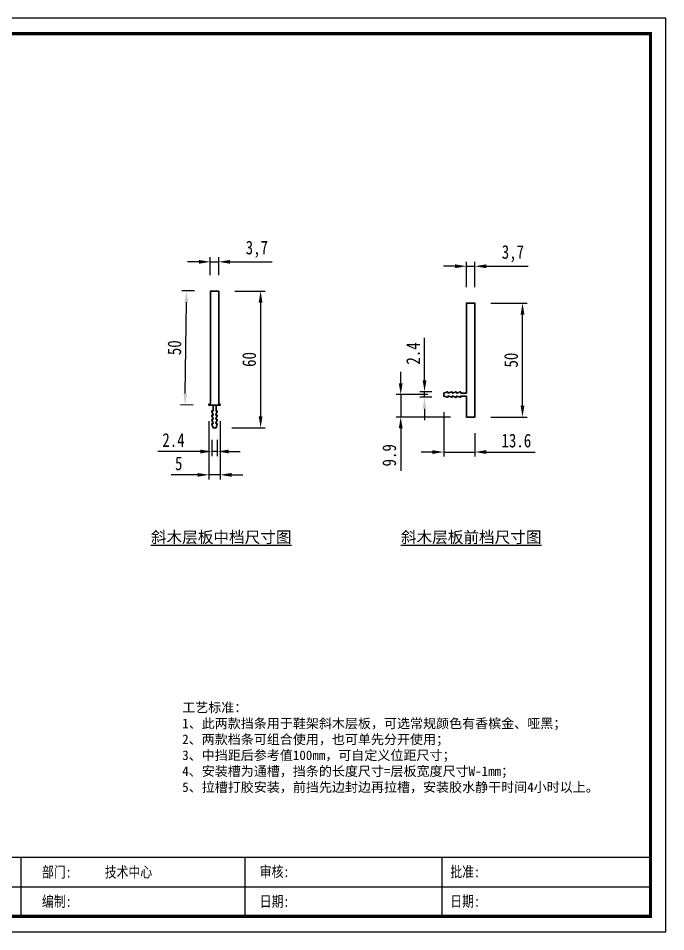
# Model space of a CAD drawing. Header units: millimetres. Extents: x 0 to 1097966, y -63096 to 223085.
# Drawn here: x 338267.9 to 338552.2, y -61026.4 to -60625.4 of the extents above; entities that cross this region are included whole.
import ezdxf

# ---------------------------------------------------------------- set-up
doc = ezdxf.new("R2010")
doc.units = ezdxf.units.MM
doc.layers.add('DZ-文字说明', color=1, linetype='Continuous')
doc.layers.add('Z☆09 辅助线', color=60, linetype='Continuous')
doc.styles.add('DZ-宋体2.5', font='', dxfattribs={"width": 0.8, "height": 2.5})
doc.styles.add('TEXT', font='', dxfattribs={"width": 0.8})
doc.styles.add('宋体', font='')
doc.styles.get('DZ-宋体2.5').set_extended_font_data('SimSun')
doc.styles.get('TEXT').set_extended_font_data('SimSun')
doc.styles.get('宋体').set_extended_font_data('SimSun')
doc.dimstyles.new('副本 (2) (2) ISO-25', dxfattribs={"dimtxt": 18, "dimasz": 13, "dimexe": 6, "dimexo": 12, "dimgap": 6, "dimtad": 1, "dimtxsty": 'TEXT', "dimcen": 2.5, "dimclrd": 5, "dimclre": 5, "dimclrt": 5, "dimadec": 0, "dimazin": 0, "dimtfac": 1, "dimtmove": 0, "dimatfit": 3, "dimldrblk": 'BOXFILLED', "dimfxl": 1.25, "dimarcsym": 0})

# ---------------------------------------------------------------- blocks, each defined once
blk = doc.blocks.new('*D891')
at = {"color": 5, "lineweight": -2, "transparency": 16777216}
for p, q in [((338362.91, -60745.18), (338376.29, -60745.18)), ((338374.29, -60750.18), (338374.29, -60800.18)), ((338361.72, -60805.18), (338376.29, -60805.18))]:
    blk.add_line(p, q, dxfattribs=at)
at = {"color": 5, "transparency": 16777216}
for points in [[(338373.46, -60750.18), (338375.12, -60750.18), (338374.29, -60745.18)], [(338373.46, -60800.18), (338375.12, -60800.18), (338374.29, -60805.18)]]:
    blk.add_solid(points, dxfattribs=at)
at = {"layer": 'Defpoints', "color": 0, "transparency": 16777216}
for p in [(338355.91, -60745.18), (338354.72, -60805.18), (338374.29, -60805.18)]:
    blk.add_point(p, dxfattribs=at)
at = {"color": 5, "transparency": 16777216, "insert": (338369.29, -60775.18), "char_height": 6, "attachment_point": 5, "rotation": 90, "style": 'TEXT'}
blk.add_mtext('60', dxfattribs=at)
blk = doc.blocks.new('_BoxFilled')
at = {"color": 0, "linetype": 'ByBlock', "lineweight": -2}
blk.add_line((-0.5, 0), (-1, 0), dxfattribs=at)
at = {"color": 0, "linetype": 'ByBlock'}
blk.add_solid([(-0.5, 0.5), (0.5, 0.5), (-0.5, -0.5), (0.5, -0.5)], dxfattribs=at)
blk = doc.blocks.new('*D892')
at = {"color": 5, "lineweight": -2, "transparency": 16777216}
for p, q in [((338345.21, -60745.09), (338339.75, -60745.03)), ((338341.21, -60790.13), (338341.69, -60750.05)), ((338344.61, -60795.17), (338339.15, -60795.11))]:
    blk.add_line(p, q, dxfattribs=at)
at = {"color": 5, "transparency": 16777216}
for points in [[(338340.85, -60750.04), (338342.52, -60750.06), (338341.75, -60745.05)], [(338340.37, -60790.12), (338342.04, -60790.14), (338341.15, -60795.13)]]:
    blk.add_solid(points, dxfattribs=at)
at = {"layer": 'Defpoints', "color": 0, "transparency": 16777216}
for p in [(338341.75, -60745.05), (338352.21, -60745.18), (338351.61, -60795.26)]:
    blk.add_point(p, dxfattribs=at)
at = {"color": 5, "transparency": 16777216, "insert": (338336.45, -60770.03), "char_height": 6, "attachment_point": 5, "rotation": 89.3136, "style": 'TEXT'}
blk.add_mtext('50', dxfattribs=at)
blk = doc.blocks.new('*D893')
at = {"color": 5, "lineweight": -2, "transparency": 16777216}
for p, q in [((338352.21, -60738.18), (338352.21, -60730.33)), ((338355.91, -60738.18), (338355.91, -60730.33)), ((338347.21, -60732.33), (338342.21, -60732.33)), ((338352.21, -60732.33), (338355.91, -60732.33)), ((338360.91, -60732.33), (338379.35, -60732.33))]:
    blk.add_line(p, q, dxfattribs=at)
at = {"color": 5, "transparency": 16777216}
for points in [[(338347.21, -60731.5), (338347.21, -60733.16), (338352.21, -60732.33)], [(338360.91, -60731.5), (338360.91, -60733.16), (338355.91, -60732.33)]]:
    blk.add_solid(points, dxfattribs=at)
at = {"layer": 'Defpoints', "color": 0, "transparency": 16777216}
for p in [(338355.91, -60732.33), (338352.21, -60745.18), (338355.91, -60745.18)]:
    blk.add_point(p, dxfattribs=at)
at = {"color": 5, "transparency": 16777216, "insert": (338372.63, -60726.83), "char_height": 6, "attachment_point": 5, "style": 'TEXT'}
blk.add_mtext('3,7', dxfattribs=at)
blk = doc.blocks.new('*D894')
at = {"color": 5, "lineweight": -2, "transparency": 16777216}
for p, q in [((338352.85, -60810.48), (338352.85, -60817.59)), ((338355.27, -60810.48), (338355.27, -60817.59)), ((338347.85, -60815.59), (338329.2, -60815.59)), ((338355.27, -60815.59), (338352.85, -60815.59)), ((338360.27, -60815.59), (338365.27, -60815.59))]:
    blk.add_line(p, q, dxfattribs=at)
at = {"color": 5, "transparency": 16777216}
for points in [[(338347.85, -60814.76), (338347.85, -60816.42), (338352.85, -60815.59)], [(338360.27, -60814.76), (338360.27, -60816.42), (338355.27, -60815.59)]]:
    blk.add_solid(points, dxfattribs=at)
at = {"layer": 'Defpoints', "color": 0, "transparency": 16777216}
for p in [(338352.85, -60803.48), (338355.27, -60803.48), (338355.27, -60815.59)]:
    blk.add_point(p, dxfattribs=at)
at = {"color": 5, "transparency": 16777216, "insert": (338336.03, -60810.59), "char_height": 6, "attachment_point": 5, "style": 'TEXT'}
blk.add_mtext('2.4', dxfattribs=at)
blk = doc.blocks.new('*D895')
at = {"color": 5, "lineweight": -2, "transparency": 16777216}
for p, q in [((338351.61, -60802.26), (338351.61, -60827.83)), ((338356.51, -60802.26), (338356.51, -60827.83)), ((338346.61, -60825.83), (338335.03, -60825.83)), ((338356.51, -60825.83), (338351.61, -60825.83)), ((338361.51, -60825.83), (338366.51, -60825.83))]:
    blk.add_line(p, q, dxfattribs=at)
at = {"color": 5, "transparency": 16777216}
for points in [[(338346.61, -60825), (338346.61, -60826.67), (338351.61, -60825.83)], [(338361.51, -60825), (338361.51, -60826.67), (338356.51, -60825.83)]]:
    blk.add_solid(points, dxfattribs=at)
at = {"layer": 'Defpoints', "color": 0, "transparency": 16777216}
for p in [(338351.61, -60795.26), (338356.51, -60795.26), (338351.61, -60825.83)]:
    blk.add_point(p, dxfattribs=at)
at = {"color": 5, "transparency": 16777216, "insert": (338338.32, -60820.83), "char_height": 6, "attachment_point": 5, "style": 'TEXT'}
blk.add_mtext('5', dxfattribs=at)
blk = doc.blocks.new('*D896')
at = {"color": 5, "lineweight": -2, "transparency": 16777216}
for p, q in [((338454.74, -60798.26), (338454.74, -60817.82)), ((338468.36, -60807.46), (338468.36, -60817.82)), ((338449.74, -60815.82), (338444.74, -60815.82)), ((338454.74, -60815.82), (338468.36, -60815.82)), ((338473.36, -60815.82), (338494.89, -60815.82))]:
    blk.add_line(p, q, dxfattribs=at)
at = {"color": 5, "transparency": 16777216}
for points in [[(338449.74, -60814.99), (338449.74, -60816.65), (338454.74, -60815.82)], [(338473.36, -60814.99), (338473.36, -60816.65), (338468.36, -60815.82)]]:
    blk.add_solid(points, dxfattribs=at)
at = {"layer": 'Defpoints', "color": 0, "transparency": 16777216}
for p in [(338454.74, -60791.26), (338468.36, -60800.46), (338468.36, -60815.82)]:
    blk.add_point(p, dxfattribs=at)
at = {"color": 5, "transparency": 16777216, "insert": (338486.62, -60810.82), "char_height": 6, "attachment_point": 5, "style": 'TEXT'}
blk.add_mtext('13.6', dxfattribs=at)
blk = doc.blocks.new('*D897')
at = {"color": 5, "lineweight": -2, "transparency": 16777216}
for p, q in [((338475.36, -60750.46), (338491.31, -60750.46)), ((338489.31, -60795.46), (338489.31, -60755.46)), ((338475.36, -60800.46), (338491.31, -60800.46))]:
    blk.add_line(p, q, dxfattribs=at)
at = {"color": 5, "transparency": 16777216}
for points in [[(338488.48, -60755.46), (338490.15, -60755.46), (338489.31, -60750.46)], [(338488.48, -60795.46), (338490.15, -60795.46), (338489.31, -60800.46)]]:
    blk.add_solid(points, dxfattribs=at)
at = {"layer": 'Defpoints', "color": 0, "transparency": 16777216}
for p in [(338468.36, -60750.46), (338489.31, -60750.46), (338468.36, -60800.46)]:
    blk.add_point(p, dxfattribs=at)
at = {"color": 5, "transparency": 16777216, "insert": (338484.31, -60775.46), "char_height": 6, "attachment_point": 5, "rotation": 90, "style": 'TEXT'}
blk.add_mtext('50', dxfattribs=at)
blk = doc.blocks.new('*D898')
at = {"color": 5, "lineweight": -2, "transparency": 16777216}
for p, q in [((338459.66, -60734.27), (338454.66, -60734.27)), ((338464.66, -60743.46), (338464.66, -60732.27)), ((338464.66, -60734.27), (338468.36, -60734.27)), ((338468.36, -60743.46), (338468.36, -60732.27)), ((338473.36, -60734.27), (338491.8, -60734.27))]:
    blk.add_line(p, q, dxfattribs=at)
at = {"color": 5, "transparency": 16777216}
for points in [[(338459.66, -60733.43), (338459.66, -60735.1), (338464.66, -60734.27)], [(338473.36, -60733.43), (338473.36, -60735.1), (338468.36, -60734.27)]]:
    blk.add_solid(points, dxfattribs=at)
at = {"layer": 'Defpoints', "color": 0, "transparency": 16777216}
for p in [(338468.36, -60734.27), (338464.66, -60750.46), (338468.36, -60750.46)]:
    blk.add_point(p, dxfattribs=at)
at = {"color": 5, "transparency": 16777216, "insert": (338485.08, -60728.77), "char_height": 6, "attachment_point": 5, "style": 'TEXT'}
blk.add_mtext('3,7', dxfattribs=at)
blk = doc.blocks.new('*D899')
at = {"color": 5, "lineweight": -2, "transparency": 16777216}
for p, q in [((338435.83, -60785.6), (338435.83, -60780.6)), ((338447.74, -60790.6), (338433.83, -60790.6)), ((338435.83, -60790.6), (338435.83, -60800.46)), ((338457.66, -60800.46), (338433.83, -60800.46)), ((338435.83, -60805.46), (338435.83, -60824.03))]:
    blk.add_line(p, q, dxfattribs=at)
at = {"color": 5, "transparency": 16777216}
for points in [[(338435, -60785.6), (338436.66, -60785.6), (338435.83, -60790.6)], [(338435, -60805.46), (338436.66, -60805.46), (338435.83, -60800.46)]]:
    blk.add_solid(points, dxfattribs=at)
at = {"layer": 'Defpoints', "color": 0, "transparency": 16777216}
for p in [(338454.74, -60790.6), (338435.83, -60800.46), (338464.66, -60800.46)]:
    blk.add_point(p, dxfattribs=at)
at = {"color": 5, "transparency": 16777216, "insert": (338430.83, -60817.24), "char_height": 6, "attachment_point": 5, "rotation": 90, "style": 'TEXT'}
blk.add_mtext('9.9', dxfattribs=at)
blk = doc.blocks.new('*D900')
at = {"color": 5, "lineweight": -2, "transparency": 16777216}
for p, q in [((338446.3, -60784.37), (338446.33, -60765.72)), ((338449.43, -60791.8), (338444.28, -60791.79)), ((338449.43, -60789.38), (338444.29, -60789.37)), ((338446.28, -60791.79), (338446.29, -60789.37)), ((338446.28, -60796.79), (338446.27, -60801.79))]:
    blk.add_line(p, q, dxfattribs=at)
at = {"color": 5, "transparency": 16777216}
for points in [[(338445.46, -60784.37), (338447.13, -60784.38), (338446.29, -60789.37)], [(338445.44, -60796.79), (338447.11, -60796.8), (338446.28, -60791.79)]]:
    blk.add_solid(points, dxfattribs=at)
at = {"layer": 'Defpoints', "color": 0, "transparency": 16777216}
for p in [(338446.29, -60789.37), (338456.43, -60789.39), (338456.43, -60791.81)]:
    blk.add_point(p, dxfattribs=at)
at = {"color": 5, "transparency": 16777216, "insert": (338441.32, -60772.54), "char_height": 6, "attachment_point": 5, "rotation": 89.897, "style": 'TEXT'}
blk.add_mtext('2.4', dxfattribs=at)

msp = doc.modelspace()

# ---------------------------------------------------------------- linework, layer by layer
msp.add_lwpolyline([(337985.218, -61026.37), (338552.218, -61026.37), (338552.218, -60625.42), (337985.218, -60625.42)], close=True)
at = {"const_width": 1.35}
msp.add_lwpolyline([(337991.968, -61019.62), (338545.468, -61019.62), (338545.468, -60632.17), (337991.968, -60632.17)], close=True, dxfattribs=at)
at = {"lineweight": 30}
msp.add_lwpolyline([(338355.912, -60745.176), (338352.212, -60745.176), (338352.212, -60794.456, -0.4142136), (338351.912, -60794.756), (338351.612, -60794.756), (338351.612, -60795.256), (338356.512, -60795.256), (338356.512, -60794.756), (338356.212, -60794.756, -0.4142136), (338355.912, -60794.456)], format="xyb", close=True, dxfattribs=at)
for points in [[(338460.429, -60791.241), (338461.952, -60791.801, 0.5365639), (338462.176, -60791.652), (338462.176, -60791.26), (338464.656, -60791.26), (338464.656, -60800.458), (338468.356, -60800.458), (338468.356, -60750.458), (338464.656, -60750.458), (338464.656, -60789.95), (338462.176, -60789.95), (338462.176, -60789.557, 0.536564), (338461.952, -60789.409), (338460.429, -60790.01)], [(338460.428, -60791.241, 0.536564), (338460.316, -60791.315), (338460.316, -60791.672, -0.5429566), (338460.089, -60791.819), (338458.568, -60791.219, 0.536564), (338458.456, -60791.293), (338458.456, -60791.65, -0.5429566), (338458.229, -60791.797), (338456.709, -60791.218, 0.5429566), (338456.596, -60791.291), (338456.596, -60791.652, -0.5207483), (338456.379, -60791.803), (338454.736, -60791.259), (338454.736, -60789.948), (338456.379, -60789.403, -0.5207483), (338456.596, -60789.554), (338456.596, -60789.915, 0.5429566), (338456.709, -60789.989), (338458.229, -60789.409, -0.5429566), (338458.456, -60789.556), (338458.456, -60789.913, 0.536564), (338458.568, -60789.988)], [(338460.428, -60790.01, -0.536564), (338460.316, -60789.935), (338460.316, -60789.578, 0.5429566), (338460.089, -60789.431), (338458.568, -60789.99)], [(338353.426, -60799.482), (338352.866, -60797.959, -0.5365639), (338353.015, -60797.736), (338353.407, -60797.736), (338353.407, -60795.256)], [(338354.717, -60795.256), (338354.717, -60797.736), (338355.11, -60797.736, -0.536564), (338355.258, -60797.959), (338354.657, -60799.482)], [(338353.426, -60799.484, -0.536564), (338353.352, -60799.596), (338352.995, -60799.596, 0.5429566), (338352.848, -60799.822), (338353.448, -60801.344, -0.536564), (338353.374, -60801.456), (338353.017, -60801.456, 0.5429566), (338352.869, -60801.682), (338353.449, -60803.202, -0.5429566), (338353.376, -60803.316), (338353.015, -60803.316, 0.5207483), (338352.864, -60803.532), (338353.408, -60805.176), (338354.719, -60805.176), (338355.264, -60803.532, 0.5207483), (338355.113, -60803.316), (338354.752, -60803.316, -0.5429566), (338354.678, -60803.202), (338355.258, -60801.682, 0.5429566), (338355.111, -60801.456), (338354.754, -60801.456, -0.536564), (338354.679, -60801.344)], [(338354.657, -60799.484, 0.536564), (338354.732, -60799.596), (338355.089, -60799.596, -0.5429566), (338355.236, -60799.822), (338354.677, -60801.344)]]:
    msp.add_lwpolyline(points, format="xyb", dxfattribs=at)
at = {"layer": 'DZ-文字说明', "color": 7}
for p, q in [((338269.083, -61019.62), (338269.083, -60993.642)), ((338367.469, -61019.62), (338367.469, -60993.642)), ((338454.049, -61019.62), (338454.049, -60993.642)), ((338081.299, -61006.631), (338545.468, -61006.631))]:
    msp.add_line(p, q, dxfattribs=at)
msp.add_lwpolyline([(337991.968, -60993.642), (338545.468, -60993.642), (338545.468, -61019.62), (337991.968, -61019.62)], close=True, dxfattribs=at)
at = {"layer": 'Z☆09 辅助线', "lineweight": 30}
msp.add_lwpolyline([(338354.719, -60805.176), (338353.408, -60805.176)], dxfattribs=at)

# ---------------------------------------------------------------- texts
at = {"style": 'DZ-宋体2.5', "width": 0.8}
for s, p in [('部门:', (338278.26, -61002.536)), ('审核:', (338373.904, -61002.377)), ('批准:', (338457.6, -61002.457)), ('编制:', (338278.26, -61015.433)), ('日期:', (338373.904, -61015.438)), ('日期:', (338457.6, -61015.381))]:
    msp.add_text(s, height=4.7732, dxfattribs=at).set_placement(p)
at = {"color": 4, "char_height": 5.03079, "width": 64.381, "attachment_point": 4, "style": '宋体'}
for s, insert in [('{\\L\\C256;斜木层板中档尺寸图}', (338326.111, -60853.485)), ('{\\L\\C256;斜木层板前档尺寸图}', (338435.898, -60853.485))]:
    msp.add_mtext(s, dxfattribs=dict(at, insert=insert))
at = {"insert": (338339.854, -60942.222), "char_height": 4.19232, "width": 369.85571, "attachment_point": 4, "style": '宋体'}
msp.add_mtext('\\P工艺标准：{\\H1.41352x; }\\P1、此两款挡条用于鞋架斜木层板，可选常规颜色有香槟金、哑黑；\\P2、两款档条可组合使用，也可单先分开使用；\\P3、中挡距后参考值100mm，可自定义位距尺寸；{\\H1.45383x; }\\P4、安装槽为通槽，挡条的长度尺寸=层板宽度尺寸W-1mm；\\P5、拉槽打胶安装，前挡先边封边再拉槽，安装胶水静干时间4小时以上。', dxfattribs=at)
at = {"color": 2, "style": 'DZ-宋体2.5', "width": 0.8}
msp.add_attdef('技术中心', (338305.834, -61002.536), '', height=4.773, dxfattribs=at)

# ---------------------------------------------------------------- dimensions: what is measured, and where the dimension line sits
at = {"color": 251, "true_color": 0x636466}
for base, p1, p2, picture, middle in [((338355.912, -60732.329), (338352.212, -60745.176), (338355.912, -60745.176), '*D893', (338372.632, -60726.829)), ((338468.356, -60734.268), (338464.656, -60750.458), (338468.356, -60750.458), '*D898', (338485.076, -60728.768))]:
    dim = msp.add_linear_dim(base=base, p1=p1, p2=p2, dimstyle='副本 (2) (2) ISO-25', override={"dimtxt": 6, "dimasz": 5, "dimexe": 2, "dimexo": 7, "dimgap": 2, "dimfxl": 30, "dimfxlon": 1}, dxfattribs=at)
    dim.commit()
    dim.dimension.update_dxf_attribs({"geometry": picture, "text_midpoint": middle})
for p1, p2, distance, text, picture, middle in [((338351.612, -60795.256), (338352.212, -60745.176), 10.468, '50', '*D892', (338336.446, -60770.03)), ((338456.431, -60791.813), (338456.435, -60789.393), 10.146, '2.4', '*D900', (338441.319, -60772.539))]:
    dim = msp.add_aligned_dim(p1=p1, p2=p2, distance=distance, text=text, dimstyle='副本 (2) (2) ISO-25', override={"dimtxt": 6, "dimasz": 5, "dimexe": 2, "dimexo": 7, "dimgap": 2, "dimfxl": 30, "dimfxlon": 1}, dxfattribs=at)
    dim.commit()
    dim.dimension.update_dxf_attribs({"geometry": picture, "text_midpoint": middle})
for base, p1, p2, picture, middle in [((338374.291, -60805.176), (338355.912, -60745.176), (338354.719, -60805.176), '*D891', (338369.291, -60775.176)), ((338489.312, -60750.458), (338468.356, -60800.458), (338468.356, -60750.458), '*D897', (338484.312, -60775.458))]:
    dim = msp.add_linear_dim(base=base, p1=p1, p2=p2, angle=90, dimstyle='副本 (2) (2) ISO-25', override={"dimtxt": 6, "dimasz": 5, "dimexe": 2, "dimexo": 7, "dimgap": 2, "dimfxl": 30, "dimfxlon": 1}, dxfattribs=at)
    dim.commit()
    dim.dimension.update_dxf_attribs({"geometry": picture, "text_midpoint": middle})
dim = msp.add_linear_dim(base=(338435.83, -60800.458), p1=(338454.736, -60790.603), p2=(338464.656, -60800.458), angle=90, text='9.9', dimstyle='副本 (2) (2) ISO-25', override={"dimtxt": 6, "dimasz": 5, "dimexe": 2, "dimexo": 7, "dimgap": 2, "dimfxl": 30, "dimfxlon": 1}, dxfattribs=at)
dim.commit()
dim.dimension.update_dxf_attribs({"geometry": '*D899', "text_midpoint": (338430.83, -60817.245)})
for base, p1, p2, text, picture, middle in [((338468.356, -60815.822), (338454.736, -60791.259), (338468.356, -60800.458), '13.6', '*D896', (338486.622, -60810.822)), ((338351.612, -60825.834), (338356.512, -60795.256), (338351.612, -60795.256), '5', '*D895', (338338.319, -60820.834))]:
    dim = msp.add_linear_dim(base=base, p1=p1, p2=p2, text=text, dimstyle='副本 (2) (2) ISO-25', override={"dimtxt": 6, "dimasz": 5, "dimexe": 2, "dimexo": 7, "dimgap": 2, "dimfxl": 30, "dimfxlon": 1}, dxfattribs=at)
    dim.commit()
    dim.dimension.update_dxf_attribs({"geometry": picture, "text_midpoint": middle})
dim = msp.add_linear_dim(base=(338355.274, -60815.591), p1=(338352.854, -60803.477), p2=(338355.274, -60803.477), text='2.4', dimstyle='副本 (2) (2) ISO-25', override={"dimtxt": 6, "dimasz": 5, "dimexe": 2, "dimexo": 7, "dimgap": 2, "dimfxl": 30, "dimfxlon": 1}, dxfattribs=at)
dim.commit()
dim.dimension.update_dxf_attribs({"geometry": '*D894', "text_midpoint": (338336.027, -60815.591), "dimtype": 160})

doc.saveas('drawing.dxf')
